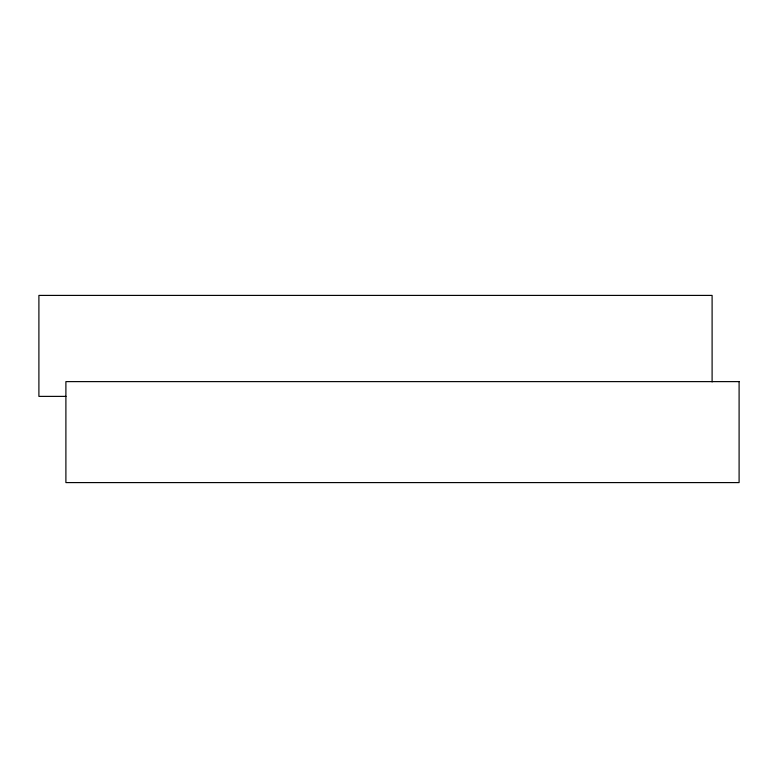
<?xml version="1.0" encoding="UTF-8"?>
<svg xmlns="http://www.w3.org/2000/svg" width="778" height="778" viewBox="0 0 778 778"><rect width="100%" height="100%" fill="white"/><g stroke="black" fill="none" stroke-linecap="round" stroke-linejoin="round"><path stroke-width="1.17" d="M65.984 396.381L38.9 396.381L38.9 295.407L712.103 295.407L712.103 381.959M739.1 381.619L65.897 381.619L65.897 482.593L739.1 482.593L739.1 381.619"/></g></svg>
